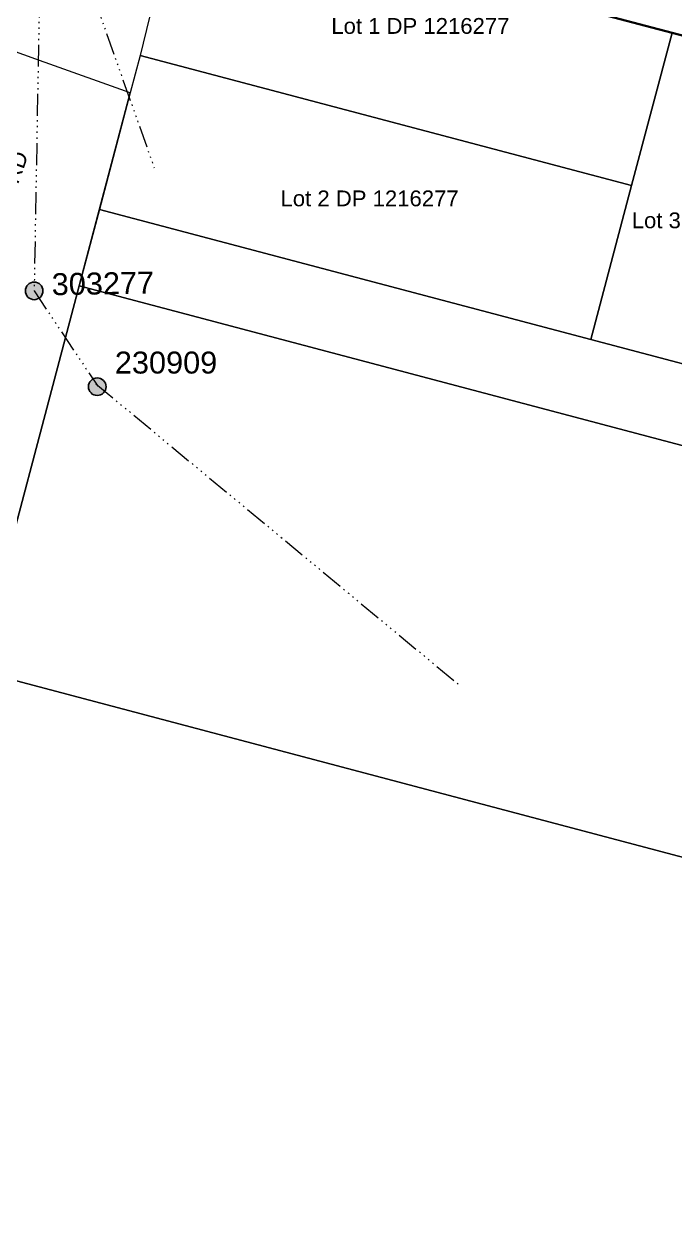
# Model space of a CAD drawing. Header units: metres. Extents: x 256054 to 262066, y 6173540 to 6179224.
# Drawn here: x 258731.5 to 258805.5, y 6174991.7 to 6175129 of the extents above; entities that cross this region are included whole.
import ezdxf
from ezdxf.enums import TextEntityAlignment as Align

# ---------------------------------------------------------------- set-up
doc = ezdxf.new("R2010")
doc.units = ezdxf.units.M
doc.linetypes.add('PHANTOMX2', pattern=[5.6, 2.5, -0.5, 0.15, -0.5, 0.15, -0.5, 0.15, -0.5, 0.15, -0.5])
doc.layers.get('0').update_dxf_attribs({"color": 6})
for name, color, linetype, lineweight in [('Cadastre Developer_SP_NEW', 54, 'Continuous', 15), ('Cadastre Land Parcels_SP_EXT', 96, 'Continuous', 15), ('Cadastre Roads_SP_EXT', 54, 'Continuous', 15), ('Services_SP_EXT', 42, 'PHANTOMX2', 20)]:
    doc.layers.add(name, color=color, linetype=linetype, lineweight=lineweight)
doc.layers.add('SupportsOH_SP_TR_HV_LV_SL_EXT', color=7, linetype='Continuous')
doc.styles.add('POLE_LABEL', font='arial.ttf', dxfattribs={"height": 2})
doc.styles.get("Standard").update_dxf_attribs({"font": 'arial.ttf'})

# ---------------------------------------------------------------- blocks, each defined once
blk = doc.blocks.new('POLE_EXT')
blk.add_hatch(color=256).paths.add_polyline_path([(-1, 0, 1), (1, 0, 1)])
blk.add_lwpolyline([(-1, 0, 1), (1, 0, 1)], format="xyb", close=True)
at = {"flags": 8}
blk.add_attdef('pNumber', text='', height=2, dxfattribs=at).set_placement((2.5, 2.5), align=Align.MIDDLE_CENTER)
at = {"style": 'POLE_LABEL', "flags": 9}
for tag, p in [('STRUCTURE_PLANT_NUMBER', (1.35, 0.03)), ('STREET_CODE', (1.35, -0.2))]:
    blk.add_attdef(tag, text='', height=0.2, dxfattribs=at).set_placement(p, align=Align.MIDDLE_LEFT)
at = {"flags": 9}
for tag, p in [('OWNED_BY', (1.35, -0.4)), ('SPECIAL_USE', (1.35, -0.8)), ('STATE', (1.35, -1)), ('cLV', (1.35, -1.4)), ('PARENT', (1.35, -0.6)), ('USAGE', (1.35, -1.2)), ('hDepth', (1.35, -1.6)), ('hDia', (1.35, -1.8)), ('cHV', (1.35, -2)), ('LBRACKET', (1.35, -2.2)), ('LExisting', (1.35, -2.4)), ('LANTNUMBER', (1.35, -2.6)), ('LOther', (1.35, -2.8)), ('cLinedev', (1.35, -3.4)), ('pExisting', (1.35, -3.8)), ('LRemove', (1.35, -3)), ('LEGEND', (1.35, -3.2)), ('LOCATION', (1.35, -3.6)), ('PFNUMBER', (1.35, -4)), ('NEWPFNUMBER', (1.35, -4.2)), ('pFooting', (1.35, -4.4)), ('pNew', (1.35, -4.6)), ('pRelocate', (1.35, -5)), ('pRemove', (1.35, -5.2)), ('pReplace', (1.35, -5.4)), ('pStay', (1.35, -5.6)), ('pType', (1.35, -5.8)), ('cspan', (1.35, -6)), ('STREETNAME', (1.35, -6.2)), ('SUBURB', (1.35, -6.4)), ('NOTES', (1.35, -6.6)), ('MAINTAINED_BY', (1.36, -6.81)), ('OPERATED_BY', (1.36, -7.01))]:
    blk.add_attdef(tag, text='', height=0.2, dxfattribs=at).set_placement(p, align=Align.MIDDLE_LEFT)
at = {"flags": 1}
blk.add_attdef('Z', (1.35, -7.33), '', height=0.2, dxfattribs=at)

msp = doc.modelspace()

# ---------------------------------------------------------------- linework, layer by layer
at = {"layer": 'Cadastre Developer_SP_NEW', "lineweight": 35}
msp.add_line((258748.92, 6175142.88), (258962.8, 6175086.22), dxfattribs=at)
at = {"layer": 'Cadastre Land Parcels_SP_EXT', "linetype": 'Continuous'}
for points in [[(258805.18, 6175127.98), (258748.92, 6175142.88), (258744.66, 6175125.42), (258800.57, 6175110.6), (258805.18, 6175127.98)], [(258825.54, 6175122.58), (258805.18, 6175127.98), (258800.57, 6175110.6), (258795.93, 6175093.06), (258816.29, 6175087.67), (258825.54, 6175122.58)], [(258800.57, 6175110.6), (258744.66, 6175125.42), (258743.53, 6175121.16), (258740.01, 6175107.88), (258795.93, 6175093.06), (258800.57, 6175110.6)], [(258825.54, 6175122.58), (258816.29, 6175087.67), (258795.93, 6175093.06), (258740.01, 6175107.88), (258737.71, 6175099.18), (258951.54, 6175042.52), (258962.8, 6175086.22), (258825.54, 6175122.58)], [(258951.54, 6175042.52), (258737.71, 6175099.18), (258726.11, 6175055.39), (258939.94, 6174998.74), (258951.54, 6175042.52)], [(258939.94, 6174998.74), (258726.11, 6175055.39), (258723.13, 6175045.62), (258716.59, 6175020.69), (258702.92, 6174967.83), (258781.76, 6174946.95), (258860.59, 6174926.07), (258916.78, 6174911.19), (258939.94, 6174998.74)]]:
    msp.add_lwpolyline(points, close=True, dxfattribs=at)
at = {"layer": 'Cadastre Roads_SP_EXT', "linetype": 'Continuous'}
msp.add_lwpolyline([(258726.11, 6175055.39), (258737.71, 6175099.18), (258743.53, 6175121.16), (258733.85, 6175124.61), (258733.72, 6175124.66), (258723.91, 6175128.16), (258718.54, 6175107.86), (258712.17, 6175083.78), (258707.57, 6175066.41), (258703.78, 6175052.11), (258723.13, 6175045.62), (258726.11, 6175055.39)], close=True, dxfattribs=at)
at = {"layer": 'Services_SP_EXT'}
for points in [[(258733.49, 6175149.03), (258732.59, 6175098.61), (258739.82, 6175087.77)], [(258733.35, 6175149.03), (258746.24, 6175112.63)], [(258739.62, 6175088.02), (258781.17, 6175053.58)]]:
    msp.add_lwpolyline(points, dxfattribs=at)

# ---------------------------------------------------------------- block references
at = {"layer": 'SupportsOH_SP_TR_HV_LV_SL_EXT'}
ref = msp.add_blockref('POLE_EXT', (258732.59, 6175098.61), dxfattribs=at)
ref.add_attrib('ASSET_NUM', '303277', dxfattribs={"layer": '0', "height": 2.5, "rotation": 1, "style": 'POLE_LABEL'}).set_placement((258734.59, 6175099.36), align=Align.MIDDLE_LEFT)
ref = msp.add_blockref('POLE_EXT', (258739.77, 6175087.7), dxfattribs=at)
ref.add_attrib('ASSET_NUM', '230909', dxfattribs={"layer": '0', "height": 2.5, "style": 'POLE_LABEL'}).set_placement((258741.77, 6175088.45), align=Align.BOTTOM_LEFT)

# ---------------------------------------------------------------- texts
at = {"layer": 'Cadastre Developer_SP_NEW', "color": 1}
for s, p in [('Lot 1 DP 1216277', (258766.4, 6175127.87)), ('Lot 2 DP 1216277', (258760.62, 6175108.24)), ('Lot 3 DP 1216277', (258800.58, 6175105.74))]:
    msp.add_text(s, height=1.8, dxfattribs=at).set_placement(p)
at = {"layer": 'Cadastre Roads_SP_EXT'}
msp.add_text('BEACONSFIELD RD', height=1.8, rotation=70.3927, dxfattribs=at).set_placement((258724, 6175091.72))

doc.saveas('drawing.dxf')
